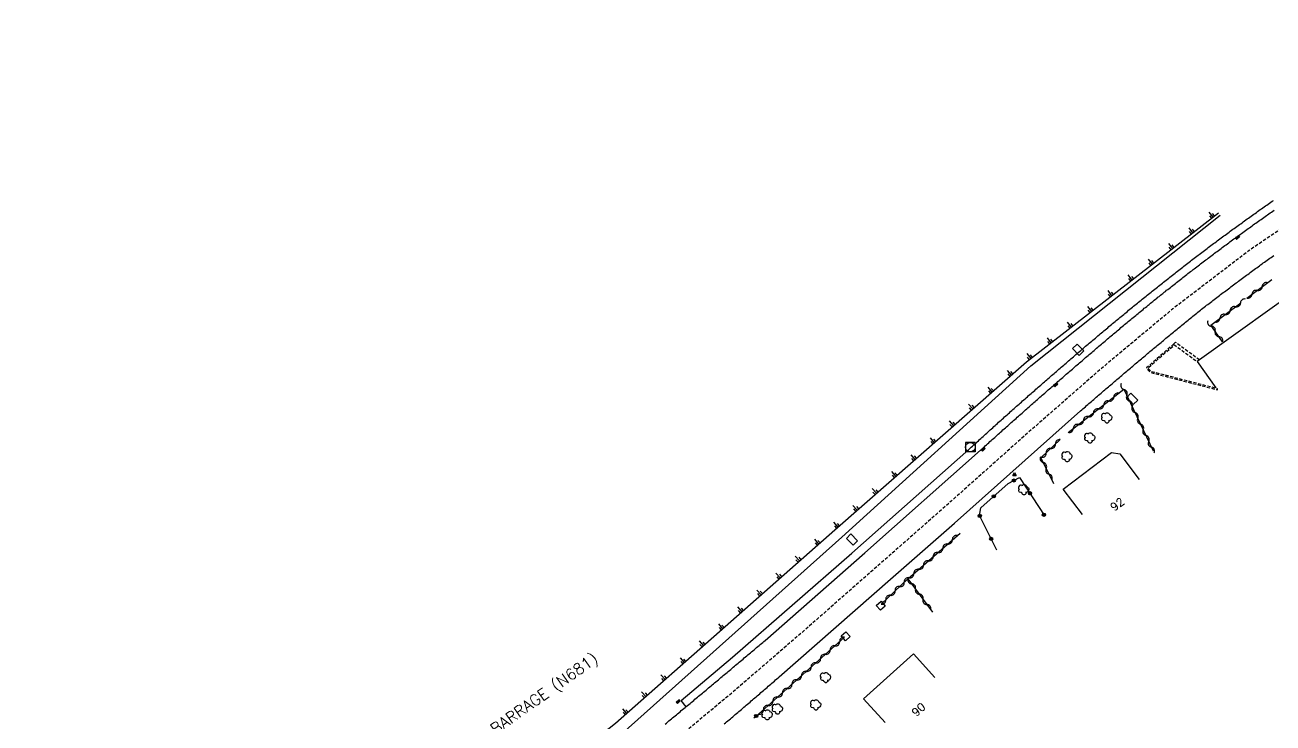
# Model space of a CAD drawing. Header units: millimetres. Extents: x 269999 to 271000, y 126004 to 126739.
# Drawn here: x 270000 to 270194.9, y 126199.4 to 126308.4 of the extents above; entities that cross this region are included whole.
import ezdxf
from ezdxf.enums import TextEntityAlignment as Align

# ---------------------------------------------------------------- set-up
doc = ezdxf.new("R2010")
doc.units = ezdxf.units.MM
doc.linetypes.add('DASHED', pattern=[0.75, 0.5, -0.25])
doc.layers.get('0').update_dxf_attribs({"linetype": 'CONTINUOUS'})
for name, color, linetype in [('W0001', 6, 'DASHED'), ('W0008', 7, 'CONTINUOUS'), ('W0017', 7, 'CONTINUOUS'), ('W0100', 7, 'CONTINUOUS'), ('W0112', 1, 'DASHED'), ('W0211', 2, 'CONTINUOUS'), ('W0300', 7, 'CONTINUOUS'), ('W0310', 3, 'CONTINUOUS'), ('W0322', 7, 'CONTINUOUS'), ('W0400', 7, 'CONTINUOUS'), ('W0420', 7, 'CONTINUOUS'), ('W0851', 7, 'CONTINUOUS'), ('W0989', 7, 'CONTINUOUS'), ('W0991', 7, 'CONTINUOUS'), ('W1471', 7, 'CONTINUOUS')]:
    doc.layers.add(name, color=color, linetype=linetype)
doc.styles.get("Standard").update_dxf_attribs({"font": 'romans.shx', "width": 0.85})

# ---------------------------------------------------------------- blocks, each defined once
blk = doc.blocks.new('T400')
for p, q in [((-0.15, 0.3), (0.15, 0.3)), ((-0.15, -0.25), (-0.15, 0.3)), ((-0.15, 0.15), (0.15, 0.15)), ((-0.15, 0), (0.15, 0)), ((0.15, 0.3), (0.15, -0.25)), ((-0.15, -0.15), (0.15, -0.15)), ((-0.15, -0.25), (-0.15, -0.3)), ((-0.15, -0.3), (0.15, -0.3)), ((0.15, -0.3), (0.15, -0.25))]:
    blk.add_line(p, q)
blk = doc.blocks.new('T300')
for p, q in [((-0.8, 0.51), (-0.86, 0.34)), ((-0.86, 0.34), (-0.86, 0.17)), ((-0.86, 0.17), (-0.74, 0.06)), ((-0.69, 0.63), (-0.8, 0.51)), ((-0.8, -0.06), (-0.74, 0.06)), ((-0.74, 0.06), (-0.69, 0.11)), ((-0.57, 0.69), (-0.69, 0.63)), ((-0.46, 0.69), (-0.57, 0.69)), ((-0.29, 0.63), (-0.46, 0.69)), ((-0.29, 0.63), (-0.17, 0.74)), ((-0.23, 0.57), (-0.29, 0.63)), ((-0.17, 0.74), (-0.06, 0.8)), ((-0.06, 0.8), (0.06, 0.8)), ((0.06, 0.8), (0.23, 0.74)), ((0.23, 0.74), (0.34, 0.63)), ((0.34, 0.63), (0.4, 0.51)), ((0.46, 0.46), (0.34, 0.46)), ((0.4, 0.51), (0.4, 0.46)), ((0.57, 0.4), (0.46, 0.46)), ((0.57, 0.4), (0.69, 0.29)), ((0.69, 0.29), (0.74, 0.17)), ((0.74, 0.06), (0.69, -0.17)), ((0.74, 0.17), (0.74, 0.06)), ((-0.8, -0.17), (-0.8, -0.06)), ((-0.8, -0.23), (-0.8, -0.17)), ((-0.74, -0.34), (-0.8, -0.23)), ((-0.69, -0.4), (-0.74, -0.34)), ((-0.51, -0.46), (-0.69, -0.4)), ((-0.4, -0.46), (-0.51, -0.46)), ((-0.4, -0.46), (-0.34, -0.46)), ((-0.34, -0.46), (-0.34, -0.4)), ((-0.34, -0.51), (-0.34, -0.46)), ((-0.29, -0.63), (-0.34, -0.51)), ((-0.17, -0.74), (-0.29, -0.63)), ((-0.06, -0.8), (-0.17, -0.74)), ((0.06, -0.8), (-0.06, -0.8)), ((0.17, -0.74), (0.06, -0.8)), ((0.23, -0.69), (0.17, -0.74)), ((0.29, -0.46), (0.23, -0.46)), ((0.29, -0.63), (0.23, -0.69)), ((0.46, -0.4), (0.29, -0.46)), ((0.34, -0.51), (0.29, -0.63)), ((0.34, -0.51), (0.34, -0.46)), ((0.57, -0.34), (0.46, -0.4)), ((0.63, -0.29), (0.57, -0.34)), ((0.69, -0.17), (0.63, -0.29))]:
    blk.add_line(p, q)
blk = doc.blocks.new('t112o')
at = {"color": 0, "linetype": 'Continuous'}
for p, q in [((-0.5, 0.5), (0.5, 0.5)), ((-0.5, -0.5), (-0.5, 0.5)), ((0.5, 0.5), (0.5, -0.5)), ((0.5, -0.5), (-0.5, -0.5))]:
    blk.add_line(p, q, dxfattribs=at)
blk = doc.blocks.new('T851')
for p, q in [((-0.25, -0.15), (0, 0.32)), ((0, 0.32), (0.25, -0.15)), ((-0.25, -0.15), (0.25, -0.15))]:
    blk.add_line(p, q)
for major_axis in [(-0.106, 0.106), (-0.0354, 0.0354), (-0.0236, 0.0236)]:
    blk.add_ellipse((0, 0), major_axis=major_axis, ratio=1, start_param=3.926991, end_param=10.210176)
blk = doc.blocks.new('T420')
for p, q in [((0.75, 0.75), (-0.75, 0.75)), ((-0.75, 0.75), (-0.75, -0.75)), ((0.75, 0.75), (0.75, -0.75)), ((0.75, -0.75), (-0.75, -0.75))]:
    blk.add_line(p, q)
blk.add_ellipse((0, 0), major_axis=(-0.53, 0.53), ratio=1, start_param=3.926991, end_param=10.210176)
blk = doc.blocks.new('t322o')
at = {"color": 0, "linetype": 'Continuous'}
for radius in [0.25, 0.15]:
    blk.add_circle((0, 0), radius, dxfattribs=at)
blk = doc.blocks.new('t310o')
at = {"color": 0, "linetype": 'Continuous'}
for centre, start, end in [((-0.5, 0.38), 216.8699, 323.1304), ((0.5, -0.37), 36.8699, 143.1303)]:
    blk.add_arc(centre, 0.625, start, end, dxfattribs=at)
blk = doc.blocks.new('t211o')
at = {"color": 0, "linetype": 'Continuous'}
for p, q in [((-0.29, 0.5), (-0.29, 0)), ((0, 1), (0, 0)), ((0.29, 0.5), (0.29, 0))]:
    blk.add_line(p, q, dxfattribs=at)
blk = doc.blocks.new('T1471')
at = {"color": 0, "linetype": 'Continuous', "flags": 128}
blk.add_lwpolyline([(-0.75, -0.5), (-0.75, 0.5), (0.75, 0.5), (0.75, -0.5), (-0.75, -0.5)], dxfattribs=at)

msp = doc.modelspace()

# ---------------------------------------------------------------- linework, layer by layer
at = {"layer": 'W0001', "flags": 128}
msp.add_lwpolyline([(270315.74, 126341.87), (270310.66, 126339.59), (270288.57, 126329.88), (270277.54, 126325.23), (270269.05, 126321.37), (270258.73, 126316.12), (270249.12, 126310.82), (270242.31, 126306.92), (270231.17, 126299.93), (270221.27, 126293.38), (270207.6, 126284.39), (270191.18, 126273.18), (270179.24, 126264.06), (270167.9, 126254.58), (270156.74, 126244.82), (270144.66, 126234.05), (270135.08, 126225.6), (270120.84, 126213.1), (270110.48, 126204.16), (270100.94, 126196.22), (270087.75, 126185.47), (270075.79, 126175.86), (270065.46, 126167.66), (270053.66, 126158.63), (270041.13, 126150.22), (270032.58, 126145.09), (270023.7, 126140.23), (270004.8, 126132.82), (270000, 126131.47)], dxfattribs=at)
at = {"layer": 'W0008', "flags": 128}
for points in [[(270099.99, 126199.24), (270100.18, 126199.4), (270100.37, 126199.56), (270100.57, 126199.72), (270100.76, 126199.88), (270100.95, 126200.05), (270101.15, 126200.21), (270101.34, 126200.37), (270101.54, 126200.53), (270101.73, 126200.69), (270101.92, 126200.85), (270102.12, 126201.01), (270102.31, 126201.17), (270102.5, 126201.33), (270102.7, 126201.49), (270102.89, 126201.65), (270103.08, 126201.81), (270103.28, 126201.98), (270103.47, 126202.14), (270103.66, 126202.3), (270103.86, 126202.46), (270104.05, 126202.62), (270104.24, 126202.78), (270104.44, 126202.94), (270104.63, 126203.1), (270104.82, 126203.26), (270105.01, 126203.42), (270105.21, 126203.58), (270105.4, 126203.74), (270105.59, 126203.91), (270105.79, 126204.07), (270105.98, 126204.23), (270106.17, 126204.39), (270106.36, 126204.55), (270106.56, 126204.71), (270106.75, 126204.87), (270106.94, 126205.03), (270107.14, 126205.19), (270107.33, 126205.36), (270107.52, 126205.52), (270107.71, 126205.68), (270107.91, 126205.84), (270108.1, 126206), (270108.29, 126206.16), (270108.48, 126206.32), (270108.68, 126206.49), (270108.87, 126206.65), (270109.06, 126206.81), (270109.26, 126206.97), (270109.45, 126207.13), (270109.64, 126207.29), (270109.83, 126207.45), (270110.03, 126207.62), (270110.22, 126207.78), (270110.41, 126207.94), (270110.6, 126208.1), (270110.79, 126208.26), (270110.99, 126208.42), (270111.18, 126208.59), (270111.37, 126208.75), (270111.56, 126208.91), (270111.76, 126209.07), (270111.95, 126209.23), (270112.14, 126209.39), (270112.33, 126209.56), (270112.53, 126209.72), (270112.72, 126209.88), (270112.91, 126210.04), (270113.1, 126210.2), (270113.29, 126210.37), (270113.49, 126210.53), (270113.68, 126210.69), (270113.87, 126210.85), (270114.06, 126211.01), (270114.25, 126211.18), (270114.45, 126211.34), (270114.64, 126211.5), (270114.83, 126211.66), (270115.02, 126211.83), (270115.21, 126211.99), (270115.41, 126212.15), (270115.6, 126212.31), (270131.17, 126225.96), (270149.23, 126242), (270149.42, 126242.17), (270149.6, 126242.33), (270149.79, 126242.5), (270149.97, 126242.67), (270150.15, 126242.84), (270150.34, 126243), (270150.52, 126243.17), (270150.71, 126243.34), (270150.89, 126243.5), (270151.07, 126243.67), (270151.26, 126243.84), (270151.44, 126244), (270151.63, 126244.17), (270151.81, 126244.33), (270152, 126244.5), (270152.18, 126244.67), (270152.37, 126244.83), (270152.55, 126245), (270152.74, 126245.16), (270152.92, 126245.33), (270153.11, 126245.5), (270153.29, 126245.66), (270153.48, 126245.83), (270153.66, 126245.99), (270153.85, 126246.16), (270154.03, 126246.32), (270154.22, 126246.49), (270154.4, 126246.65), (270154.59, 126246.82), (270154.78, 126246.98), (270154.96, 126247.15), (270155.15, 126247.31), (270155.33, 126247.48), (270155.52, 126247.64), (270155.71, 126247.81), (270155.89, 126247.97), (270156.08, 126248.14), (270156.26, 126248.3), (270156.45, 126248.47), (270156.64, 126248.63), (270156.82, 126248.8), (270157.01, 126248.96), (270157.2, 126249.12), (270157.38, 126249.29), (270157.57, 126249.45), (270157.75, 126249.62), (270157.94, 126249.78), (270158.13, 126249.94), (270158.32, 126250.11), (270158.5, 126250.27), (270158.69, 126250.43), (270158.88, 126250.6), (270159.06, 126250.76), (270159.25, 126250.92), (270159.44, 126251.09), (270159.63, 126251.25), (270159.81, 126251.41), (270160, 126251.58), (270160.19, 126251.74), (270160.37, 126251.9), (270160.56, 126252.07), (270160.75, 126252.23), (270160.94, 126252.39), (270161.13, 126252.55), (270161.31, 126252.72), (270161.5, 126252.88), (270161.69, 126253.04), (270161.88, 126253.21), (270162.07, 126253.37), (270162.26, 126253.53), (270162.44, 126253.7), (270162.63, 126253.86), (270162.82, 126254.02), (270163.01, 126254.18), (270163.2, 126254.35), (270163.39, 126254.51), (270163.58, 126254.67), (270163.76, 126254.84), (270163.95, 126255), (270164.14, 126255.16), (270164.33, 126255.32), (270164.52, 126255.49), (270164.71, 126255.65), (270164.9, 126255.81), (270165.09, 126255.97), (270165.27, 126256.14), (270165.46, 126256.3), (270165.65, 126256.46), (270165.84, 126256.62), (270166.03, 126256.79), (270166.22, 126256.95), (270166.41, 126257.11), (270166.6, 126257.27), (270166.79, 126257.43), (270166.98, 126257.6), (270167.17, 126257.76), (270167.35, 126257.92), (270167.54, 126258.08), (270167.73, 126258.24), (270167.92, 126258.41), (270168.11, 126258.57), (270168.3, 126258.73), (270168.49, 126258.89), (270168.68, 126259.05), (270168.87, 126259.21), (270169.06, 126259.37), (270169.25, 126259.53), (270169.44, 126259.69), (270169.63, 126259.86), (270169.82, 126260.02), (270170.01, 126260.18), (270170.2, 126260.34), (270170.4, 126260.5), (270170.59, 126260.66), (270170.78, 126260.82), (270170.97, 126260.98), (270171.16, 126261.14), (270171.35, 126261.3), (270171.54, 126261.46), (270171.73, 126261.62), (270171.92, 126261.78), (270172.11, 126261.94), (270172.31, 126262.1), (270172.5, 126262.26), (270172.69, 126262.41), (270172.88, 126262.57), (270173.07, 126262.73), (270173.27, 126262.89), (270173.46, 126263.05), (270173.65, 126263.21), (270173.84, 126263.37), (270174.03, 126263.52), (270174.23, 126263.68), (270174.42, 126263.84), (270174.61, 126264), (270174.81, 126264.16), (270175, 126264.31), (270175.19, 126264.47), (270175.39, 126264.63), (270175.58, 126264.78), (270175.77, 126264.94), (270175.97, 126265.1), (270176.16, 126265.25), (270176.35, 126265.41), (270176.55, 126265.57), (270176.74, 126265.72), (270176.94, 126265.88), (270177.13, 126266.03), (270177.33, 126266.19), (270177.52, 126266.35), (270177.72, 126266.5), (270177.91, 126266.66), (270178.11, 126266.81), (270178.3, 126266.97), (270178.5, 126267.12), (270178.69, 126267.28), (270178.89, 126267.43), (270179.08, 126267.59), (270179.28, 126267.74), (270179.47, 126267.9), (270179.67, 126268.05), (270179.86, 126268.21), (270180.06, 126268.36), (270180.26, 126268.51), (270180.45, 126268.67), (270180.65, 126268.82), (270180.85, 126268.97), (270181.04, 126269.13), (270181.24, 126269.28), (270181.43, 126269.43), (270181.63, 126269.59), (270181.83, 126269.74), (270182.03, 126269.89), (270182.22, 126270.04), (270182.42, 126270.2), (270182.62, 126270.35), (270182.81, 126270.5), (270183.01, 126270.65), (270183.21, 126270.81), (270183.41, 126270.96), (270183.61, 126271.11), (270183.8, 126271.26), (270184, 126271.41), (270184.2, 126271.56), (270184.4, 126271.71), (270184.6, 126271.86), (270184.8, 126272.01), (270184.99, 126272.16), (270185.19, 126272.31), (270185.39, 126272.46), (270185.59, 126272.61), (270185.79, 126272.76), (270185.99, 126272.91), (270186.19, 126273.06), (270186.39, 126273.21), (270186.59, 126273.36), (270186.79, 126273.51), (270186.99, 126273.66), (270187.19, 126273.81), (270187.39, 126273.96), (270187.59, 126274.1), (270187.79, 126274.25), (270187.99, 126274.4), (270188.19, 126274.55), (270188.39, 126274.69), (270188.59, 126274.84), (270188.8, 126274.99), (270189, 126275.14), (270189.2, 126275.28), (270189.4, 126275.43), (270189.6, 126275.58), (270189.81, 126275.72), (270190.01, 126275.87), (270190.21, 126276.02), (270190.41, 126276.16), (270190.62, 126276.31), (270190.82, 126276.45), (270191.02, 126276.6), (270191.22, 126276.75), (270191.43, 126276.89), (270191.63, 126277.04), (270191.83, 126277.18), (270192.04, 126277.33), (270192.24, 126277.47), (270192.44, 126277.62), (270192.65, 126277.76), (270192.85, 126277.91), (270193.05, 126278.05), (270193.26, 126278.19), (270193.46, 126278.34), (270193.67, 126278.48), (270193.87, 126278.63), (270194.07, 126278.77), (270194.28, 126278.91), (270194.48, 126279.06), (270194.69, 126279.2), (270194.89, 126279.34), (270195.1, 126279.49)], [(270109.2, 126199.25), (270109.39, 126199.42), (270109.58, 126199.58), (270109.78, 126199.74), (270109.97, 126199.9), (270110.16, 126200.06), (270110.35, 126200.23), (270110.55, 126200.39), (270110.74, 126200.55), (270110.93, 126200.72), (270111.12, 126200.88), (270111.31, 126201.04), (270111.5, 126201.2), (270111.7, 126201.37), (270111.89, 126201.53), (270112.08, 126201.69), (270112.27, 126201.86), (270112.46, 126202.02), (270112.65, 126202.18), (270112.84, 126202.35), (270113.04, 126202.51), (270113.23, 126202.67), (270113.42, 126202.84), (270113.61, 126203), (270113.8, 126203.16), (270113.99, 126203.33), (270114.18, 126203.49), (270114.37, 126203.66), (270114.56, 126203.82), (270114.75, 126203.98), (270114.94, 126204.15), (270115.13, 126204.31), (270115.33, 126204.48), (270115.52, 126204.64), (270115.71, 126204.81), (270115.9, 126204.97), (270116.09, 126205.14), (270116.28, 126205.3), (270116.47, 126205.47), (270116.66, 126205.63), (270116.85, 126205.8), (270117.04, 126205.96), (270117.23, 126206.13), (270117.42, 126206.29), (270117.61, 126206.46), (270117.8, 126206.62), (270135.17, 126221.86), (270145.17, 126230.61), (270164.84, 126248.14), (270165.03, 126248.3), (270165.22, 126248.47), (270165.41, 126248.63), (270165.6, 126248.8), (270165.79, 126248.96), (270165.98, 126249.13), (270166.17, 126249.29), (270166.35, 126249.45), (270166.54, 126249.62), (270166.73, 126249.78), (270166.92, 126249.94), (270167.11, 126250.11), (270167.3, 126250.27), (270167.49, 126250.43), (270167.68, 126250.6), (270167.87, 126250.76), (270168.06, 126250.92), (270168.25, 126251.09), (270168.44, 126251.25), (270168.63, 126251.41), (270168.82, 126251.58), (270169.01, 126251.74), (270169.2, 126251.9), (270169.39, 126252.06), (270169.58, 126252.23), (270169.77, 126252.39), (270169.96, 126252.55), (270170.15, 126252.71), (270170.34, 126252.88), (270170.53, 126253.04), (270170.72, 126253.2), (270170.91, 126253.36), (270171.1, 126253.53), (270171.29, 126253.69), (270171.48, 126253.85), (270171.67, 126254.01), (270171.86, 126254.17), (270172.06, 126254.34), (270172.25, 126254.5), (270172.44, 126254.66), (270172.63, 126254.82), (270172.82, 126254.98), (270173.01, 126255.14), (270173.2, 126255.31), (270173.39, 126255.47), (270173.58, 126255.63), (270173.78, 126255.79), (270173.97, 126255.95), (270174.16, 126256.11), (270174.35, 126256.27), (270174.54, 126256.43), (270174.73, 126256.6), (270174.92, 126256.76), (270175.12, 126256.92), (270175.31, 126257.08), (270175.5, 126257.24), (270175.69, 126257.4), (270175.88, 126257.56), (270176.08, 126257.72), (270176.27, 126257.88), (270176.46, 126258.04), (270176.65, 126258.2), (270176.84, 126258.36), (270177.04, 126258.52), (270177.23, 126258.68), (270177.42, 126258.84), (270177.61, 126259), (270177.81, 126259.16), (270178, 126259.32), (270178.19, 126259.48), (270178.38, 126259.64), (270178.58, 126259.8), (270178.77, 126259.96), (270178.96, 126260.12), (270179.15, 126260.28), (270179.35, 126260.44), (270179.54, 126260.6), (270179.73, 126260.76), (270179.93, 126260.92), (270180.12, 126261.08), (270180.31, 126261.23), (270180.5, 126261.39), (270180.69, 126261.55), (270180.88, 126261.7), (270181.07, 126261.86), (270181.26, 126262.01), (270181.45, 126262.17), (270181.65, 126262.33), (270181.84, 126262.48), (270182.03, 126262.64), (270182.22, 126262.79), (270182.41, 126262.95), (270182.61, 126263.1), (270182.8, 126263.26), (270182.99, 126263.41), (270183.18, 126263.56), (270183.38, 126263.72), (270183.57, 126263.87), (270183.76, 126264.02), (270183.96, 126264.17), (270184.15, 126264.33), (270184.35, 126264.48), (270184.54, 126264.63), (270184.74, 126264.78), (270184.94, 126264.93), (270185.14, 126265.09), (270185.34, 126265.24), (270185.53, 126265.39), (270185.73, 126265.54), (270185.93, 126265.7), (270186.13, 126265.85), (270186.33, 126266), (270186.53, 126266.15), (270186.73, 126266.31), (270186.93, 126266.46), (270187.13, 126266.61), (270187.33, 126266.76), (270187.53, 126266.91), (270187.73, 126267.06), (270187.94, 126267.21), (270188.14, 126267.37), (270188.34, 126267.52), (270188.54, 126267.67), (270188.74, 126267.82), (270188.94, 126267.97), (270189.14, 126268.12), (270189.34, 126268.27), (270189.54, 126268.42), (270189.75, 126268.57), (270189.95, 126268.72), (270190.15, 126268.87), (270190.35, 126269.02), (270190.55, 126269.17), (270190.75, 126269.32), (270190.96, 126269.46), (270191.16, 126269.61), (270191.36, 126269.76), (270191.56, 126269.91), (270191.77, 126270.06), (270191.97, 126270.21), (270192.17, 126270.36), (270192.38, 126270.5), (270192.58, 126270.65), (270192.78, 126270.8), (270192.98, 126270.95), (270193.19, 126271.09), (270193.39, 126271.24), (270193.6, 126271.39), (270193.8, 126271.53), (270194, 126271.68), (270194.21, 126271.83), (270194.41, 126271.97), (270194.62, 126272.12), (270194.82, 126272.27), (270195.02, 126272.41)]]:
    msp.add_lwpolyline(points, dxfattribs=at)
at = {"layer": 'W0017', "flags": 128}
msp.add_lwpolyline([(270103.25, 126201.95), (270102.47, 126202.93), (270110.48, 126209.67), (270129.11, 126225.9), (270147.43, 126242.14), (270147.61, 126242.31), (270147.79, 126242.48), (270147.98, 126242.65), (270148.16, 126242.82), (270148.35, 126242.99), (270148.53, 126243.16), (270148.72, 126243.32), (270148.9, 126243.49), (270149.09, 126243.66), (270149.27, 126243.83), (270149.46, 126244), (270149.64, 126244.17), (270149.83, 126244.34), (270150.02, 126244.51), (270150.2, 126244.68), (270150.39, 126244.84), (270150.57, 126245.01), (270150.76, 126245.18), (270150.94, 126245.35), (270151.13, 126245.52), (270151.32, 126245.69), (270151.5, 126245.85), (270151.69, 126246.02), (270151.88, 126246.19), (270152.06, 126246.36), (270152.25, 126246.53), (270152.43, 126246.69), (270152.62, 126246.86), (270152.81, 126247.03), (270152.99, 126247.2), (270153.18, 126247.36), (270153.37, 126247.53), (270153.55, 126247.7), (270153.74, 126247.86), (270153.93, 126248.03), (270154.12, 126248.2), (270154.3, 126248.37), (270154.49, 126248.53), (270154.68, 126248.7), (270154.87, 126248.87), (270155.05, 126249.03), (270155.24, 126249.2), (270155.43, 126249.36), (270155.62, 126249.53), (270155.8, 126249.7), (270155.99, 126249.86), (270156.18, 126250.03), (270156.37, 126250.19), (270156.56, 126250.36), (270156.74, 126250.53), (270156.93, 126250.69), (270157.12, 126250.86), (270157.31, 126251.02), (270157.5, 126251.19), (270157.69, 126251.35), (270157.87, 126251.52), (270158.06, 126251.68), (270158.25, 126251.85), (270158.44, 126252.01), (270158.63, 126252.18), (270158.82, 126252.34), (270159.01, 126252.51), (270159.2, 126252.67), (270159.39, 126252.84), (270159.57, 126253), (270159.76, 126253.17), (270159.95, 126253.33), (270160.14, 126253.5), (270160.33, 126253.66), (270160.52, 126253.82), (270160.71, 126253.99), (270160.9, 126254.15), (270161.09, 126254.32), (270161.28, 126254.48), (270161.47, 126254.64), (270161.66, 126254.81), (270161.85, 126254.97), (270162.04, 126255.13), (270162.23, 126255.3), (270162.41, 126255.46), (270162.6, 126255.62), (270162.79, 126255.79), (270162.98, 126255.95), (270163.17, 126256.11), (270163.36, 126256.28), (270163.55, 126256.44), (270163.74, 126256.6), (270163.93, 126256.76), (270164.12, 126256.93), (270164.31, 126257.09), (270164.5, 126257.25), (270164.69, 126257.42), (270164.88, 126257.58), (270165.07, 126257.74), (270165.26, 126257.9), (270165.45, 126258.07), (270165.65, 126258.23), (270165.84, 126258.39), (270166.03, 126258.55), (270166.22, 126258.71), (270166.41, 126258.88), (270166.6, 126259.04), (270166.79, 126259.2), (270166.98, 126259.36), (270167.17, 126259.52), (270167.36, 126259.68), (270167.55, 126259.85), (270167.75, 126260.01), (270167.94, 126260.17), (270168.13, 126260.33), (270168.32, 126260.49), (270168.51, 126260.65), (270168.7, 126260.81), (270168.89, 126260.97), (270169.09, 126261.13), (270169.28, 126261.3), (270169.47, 126261.46), (270169.66, 126261.62), (270169.85, 126261.78), (270170.05, 126261.94), (270170.24, 126262.1), (270170.43, 126262.26), (270170.62, 126262.42), (270170.82, 126262.58), (270171.01, 126262.74), (270171.2, 126262.9), (270171.39, 126263.06), (270171.59, 126263.21), (270171.78, 126263.37), (270171.97, 126263.53), (270172.17, 126263.69), (270172.36, 126263.85), (270172.55, 126264.01), (270172.75, 126264.17), (270172.94, 126264.33), (270173.13, 126264.49), (270173.33, 126264.64), (270173.52, 126264.8), (270173.72, 126264.96), (270173.91, 126265.12), (270174.1, 126265.28), (270174.3, 126265.43), (270174.49, 126265.59), (270174.69, 126265.75), (270174.88, 126265.91), (270175.08, 126266.06), (270175.27, 126266.22), (270175.47, 126266.38), (270175.67, 126266.54), (270175.86, 126266.69), (270176.06, 126266.85), (270176.25, 126267.01), (270176.45, 126267.17), (270176.65, 126267.32), (270176.85, 126267.48), (270177.04, 126267.64), (270177.24, 126267.79), (270177.44, 126267.95), (270177.63, 126268.11), (270177.83, 126268.26), (270178.03, 126268.42), (270178.23, 126268.58), (270178.42, 126268.73), (270178.62, 126268.89), (270178.82, 126269.04), (270179.02, 126269.2), (270179.21, 126269.35), (270179.41, 126269.51), (270179.61, 126269.66), (270179.81, 126269.82), (270180.01, 126269.98), (270180.21, 126270.13), (270180.41, 126270.28), (270180.6, 126270.44), (270180.8, 126270.59), (270181, 126270.75), (270181.2, 126270.9), (270181.4, 126271.06), (270181.6, 126271.21), (270181.8, 126271.36), (270182, 126271.52), (270182.2, 126271.67), (270182.4, 126271.82), (270182.6, 126271.98), (270182.8, 126272.13), (270183, 126272.28), (270183.2, 126272.44), (270183.4, 126272.59), (270183.6, 126272.74), (270183.8, 126272.89), (270184, 126273.05), (270184.2, 126273.2), (270184.4, 126273.35), (270184.6, 126273.5), (270184.8, 126273.65), (270185, 126273.8), (270185.21, 126273.96), (270185.41, 126274.11), (270185.61, 126274.26), (270185.81, 126274.41), (270186.01, 126274.56), (270186.21, 126274.71), (270186.42, 126274.86), (270186.62, 126275.01), (270186.82, 126275.16), (270187.02, 126275.31), (270187.23, 126275.46), (270187.43, 126275.61), (270187.63, 126275.76), (270187.83, 126275.91), (270188.04, 126276.06), (270188.24, 126276.2), (270188.44, 126276.35), (270188.65, 126276.5), (270188.85, 126276.65), (270189.05, 126276.8), (270189.25, 126276.94), (270189.46, 126277.09), (270189.66, 126277.24), (270189.86, 126277.38), (270190.07, 126277.53), (270190.27, 126277.68), (270190.47, 126277.82), (270190.68, 126277.97), (270190.88, 126278.12), (270191.08, 126278.26), (270191.29, 126278.41), (270191.49, 126278.55), (270191.69, 126278.7), (270191.9, 126278.85), (270192.1, 126278.99), (270192.31, 126279.14), (270192.51, 126279.28), (270192.72, 126279.43), (270192.92, 126279.57), (270193.13, 126279.72), (270193.33, 126279.86), (270193.54, 126280), (270193.74, 126280.15), (270193.95, 126280.29), (270194.15, 126280.44), (270194.36, 126280.58), (270194.56, 126280.72), (270194.77, 126280.87), (270194.97, 126281.01)], dxfattribs=at)
at = {"layer": 'W0100', "flags": 128}
for points in [[(270203.75, 126264.48), (270200.84, 126268.54), (270183.09, 126255.84), (270186, 126251.77)], [(270165.17, 126231.94), (270162.14, 126235.92), (270169.69, 126241.67), (270170.97, 126241.42), (270174, 126237.45)], [(270142.11, 126206.52), (270138.76, 126210.22), (270130.96, 126203.17), (270134.32, 126199.46)]]:
    msp.add_lwpolyline(points, dxfattribs=at)
at = {"layer": 'W0112', "flags": 128}
for points in [[(270179.43, 126258.59), (270179.69, 126258.87), (270183.48, 126256.12)], [(270179.43, 126258.59), (270175.13, 126254.85), (270175.76, 126254.15), (270186.22, 126251.45), (270186.26, 126251.61), (270175.85, 126254.29), (270175.36, 126254.84), (270179.51, 126258.45), (270183.09, 126255.84)]]:
    msp.add_lwpolyline(points, dxfattribs=at)
at = {"layer": 'W0211', "flags": 128}
for points in [[(270000, 126142.43), (270022.07, 126148.07), (270057.51, 126171.92), (270092.25, 126199.38), (270126.49, 126229.59), (270156.4, 126255.8), (270186.41, 126279.09)], [(270093.25, 126197.78), (270127.59, 126228.4), (270157.1, 126255.17), (270186.65, 126278.73)]]:
    msp.add_lwpolyline(points, dxfattribs=at)
at = {"layer": 'W0310', "flags": 128}
for points in [[(270190.82, 126265.76), (270194.74, 126268.68)], [(270187.04, 126258.94), (270185.18, 126261.55), (270189.89, 126265.04)], [(270162.93, 126244.79), (270171.62, 126251.51), (270176.21, 126241.88)], [(270161.67, 126243.67), (270158.67, 126240.83), (270160.63, 126236.8)], [(270133.7, 126217.96), (270137.89, 126221.94), (270146.03, 126229.06)], [(270137.89, 126221.94), (270141.71, 126216.73)], [(270114.58, 126200.79), (270127.93, 126212.74)]]:
    msp.add_lwpolyline(points, dxfattribs=at)
at = {"layer": 'W0322', "flags": 128}
for points in [[(270151.78, 126226.37), (270149.09, 126231.8), (270149.27, 126233), (270153.55, 126236.81), (270155.34, 126237.76), (270159.27, 126231.71)], [(270113.82, 126200.22), (270114.58, 126200.79)]]:
    msp.add_lwpolyline(points, dxfattribs=at)

# ---------------------------------------------------------------- block references
at = {"layer": 'W0112'}
for p, rotation in [((270133.64, 126217.71), 220.9918664437873), ((270128.17, 126212.95), 40.99186644391955)]:
    msp.add_blockref('t112o', p, dxfattribs=dict(at, rotation=rotation))
at = {"layer": 'W0211'}
for p, rotation in [((270185.51, 126278.4), 37.82120574305578), ((270182.35, 126275.94), 37.82120574305578), ((270179.19, 126273.49), 37.82120574305578), ((270176.03, 126271.04), 37.82120574305578), ((270172.87, 126268.58), 37.82120574305578), ((270169.71, 126266.13), 37.82120574305578), ((270166.55, 126263.68), 37.82120574305578), ((270163.39, 126261.23), 37.82120574305578), ((270160.23, 126258.77), 37.82120574305578), ((270157.07, 126256.32), 37.82120574305578), ((270154.03, 126253.72), 41.22386047219035), ((270151.02, 126251.09), 41.22386047219035), ((270148.01, 126248.45), 41.22386047219035), ((270145, 126245.82), 41.22386047219035), ((270142, 126243.18), 41.22386047219035), ((270138.99, 126240.54), 41.22386047219035), ((270135.98, 126237.91), 41.22386047219035), ((270132.97, 126235.27), 41.22386047219035), ((270129.96, 126232.64), 41.22386047219035), ((270126.95, 126230), 41.22386047219035), ((270123.95, 126227.35), 41.4228145802855), ((270120.95, 126224.71), 41.4228145802855), ((270117.95, 126222.06), 41.4228145802855), ((270114.95, 126219.42), 41.4228145802855), ((270111.95, 126216.77), 41.4228145802855), ((270108.96, 126214.12), 41.4228145802855), ((270105.96, 126211.48), 41.4228145802855), ((270102.96, 126208.83), 41.4228145802855), ((270099.96, 126206.18), 41.4228145802855), ((270096.96, 126203.54), 41.4228145802855), ((270093.96, 126200.89), 41.4228145802855)]:
    msp.add_blockref('t211o', p, dxfattribs=dict(at, rotation=rotation))
at = {"layer": 'W0300'}
for p in [(270168.98, 126247.05), (270166.34, 126243.91), (270162.77, 126240.99), (270156.02, 126235.84), (270125.07, 126206.5), (270117.55, 126201.6), (270123.53, 126202.23), (270115.94, 126200.68)]:
    msp.add_blockref('T300', p, dxfattribs=at)
at = {"layer": 'W0310'}
for p, rotation in [((270191.62, 126266.35), 36.67806807418337), ((270193.22, 126267.55), 36.67806807418337), ((270189.83, 126265), 36.5610532374811), ((270186.62, 126262.62), 36.5610532374811), ((270188.22, 126263.81), 36.5610532374811), ((270185.3, 126261.38), 125.5171687770299), ((270186.46, 126259.75), 125.5171687770299), ((270170.05, 126250.3), 37.69348551474072), ((270171.63, 126251.5), 295.4465673446293), ((270168.47, 126249.07), 37.69348551474072), ((270172.49, 126249.69), 295.4465673446293), ((270165.3, 126246.63), 37.69348551474072), ((270166.88, 126247.85), 37.69348551474072), ((270173.35, 126247.89), 295.4465673446293), ((270174.21, 126246.08), 295.4465673446293), ((270163.72, 126245.41), 37.69348551474072), ((270175.07, 126244.28), 295.4465673446293), ((270160.94, 126242.98), 223.4578503408636), ((270175.92, 126242.47), 295.4465673446293), ((270159.49, 126241.61), 223.4578503408636), ((270159.05, 126240.05), 295.9882903953496), ((270159.92, 126238.25), 295.9882903953496), ((270144.83, 126228.01), 41.16381195566045), ((270141.82, 126225.38), 41.16381195566045), ((270143.33, 126226.69), 41.16381195566045), ((270140.32, 126224.06), 41.16381195566045), ((270137.33, 126221.4), 43.51031651854447), ((270138.48, 126221.13), 306.2238120807462), ((270138.81, 126222.74), 41.16381195566045), ((270135.88, 126220.03), 43.51031651854447), ((270139.66, 126219.52), 306.2238120807462), ((270134.43, 126218.65), 43.51031651854447), ((270140.84, 126217.91), 306.2238120807462), ((270127.24, 126212.13), 41.84020536881766), ((270124.26, 126209.46), 41.84020536881766), ((270125.75, 126210.8), 41.84020536881766), ((270122.77, 126208.13), 41.84020536881766), ((270119.79, 126205.46), 41.84020536881766), ((270121.28, 126206.79), 41.84020536881766), ((270118.3, 126204.13), 41.84020536881766), ((270115.32, 126201.46), 41.84020536881766), ((270116.81, 126202.79), 41.84020536881766)]:
    msp.add_blockref('t310o', p, dxfattribs=dict(at, rotation=rotation))
at = {"layer": 'W0322'}
for p, rotation in [((270154.43, 126237.27), 28.09516424700046), ((270156.95, 126235.28), 302.9348032893441), ((270151.3, 126234.81), 41.63938596043253), ((270149.11, 126231.74), 116.4113751262065), ((270159.13, 126231.92), 302.9348032893441), ((270150.89, 126228.16), 116.4113751262065)]:
    msp.add_blockref('t322o', p, dxfattribs=dict(at, rotation=rotation))
msp.add_blockref('t322o', (270114.2, 126200.5), dxfattribs=at)
at = {"layer": 'W0400'}
for p, rotation in [((270189.37, 126275.25), 306.0369470621034), ((270160.96, 126252.24), 310.9205846066758), ((270149.65, 126242.18), 312.257543535482), ((270102.01, 126202.74), 132.5726113602114)]:
    msp.add_blockref('T400', p, dxfattribs=dict(at, rotation=rotation))
at = {"layer": 'W0420'}
msp.add_blockref('T420', (270147.64, 126242.48), dxfattribs=at)
at = {"layer": 'W0851'}
msp.add_blockref('T851', (270154.55, 126238.18), dxfattribs=at)
at = {"layer": 'W1471'}
for p, rotation in [((270164.46, 126257.7), 313.874061059161), ((270172.89, 126250.01), 135.326548778092), ((270129.16, 126228.04), 314.0863467726106)]:
    msp.add_blockref('T1471', p, dxfattribs=dict(at, rotation=rotation))

# ---------------------------------------------------------------- texts
at = {"layer": 'W0989'}
msp.add_text('ROUTE DU BARRAGE (N681)', height=1.75, rotation=35.6029, dxfattribs=at).set_placement((270075.81, 126200.09), align=Align.MIDDLE)
at = {"layer": 'W0991'}
for s, rotation, p in [('92', 37.417, (270170.59, 126233.56)), ('90', 42.1518, (270139.56, 126201.51))]:
    msp.add_text(s, height=1.25, rotation=rotation, dxfattribs=at).set_placement(p, align=Align.MIDDLE)

doc.saveas('drawing.dxf')
